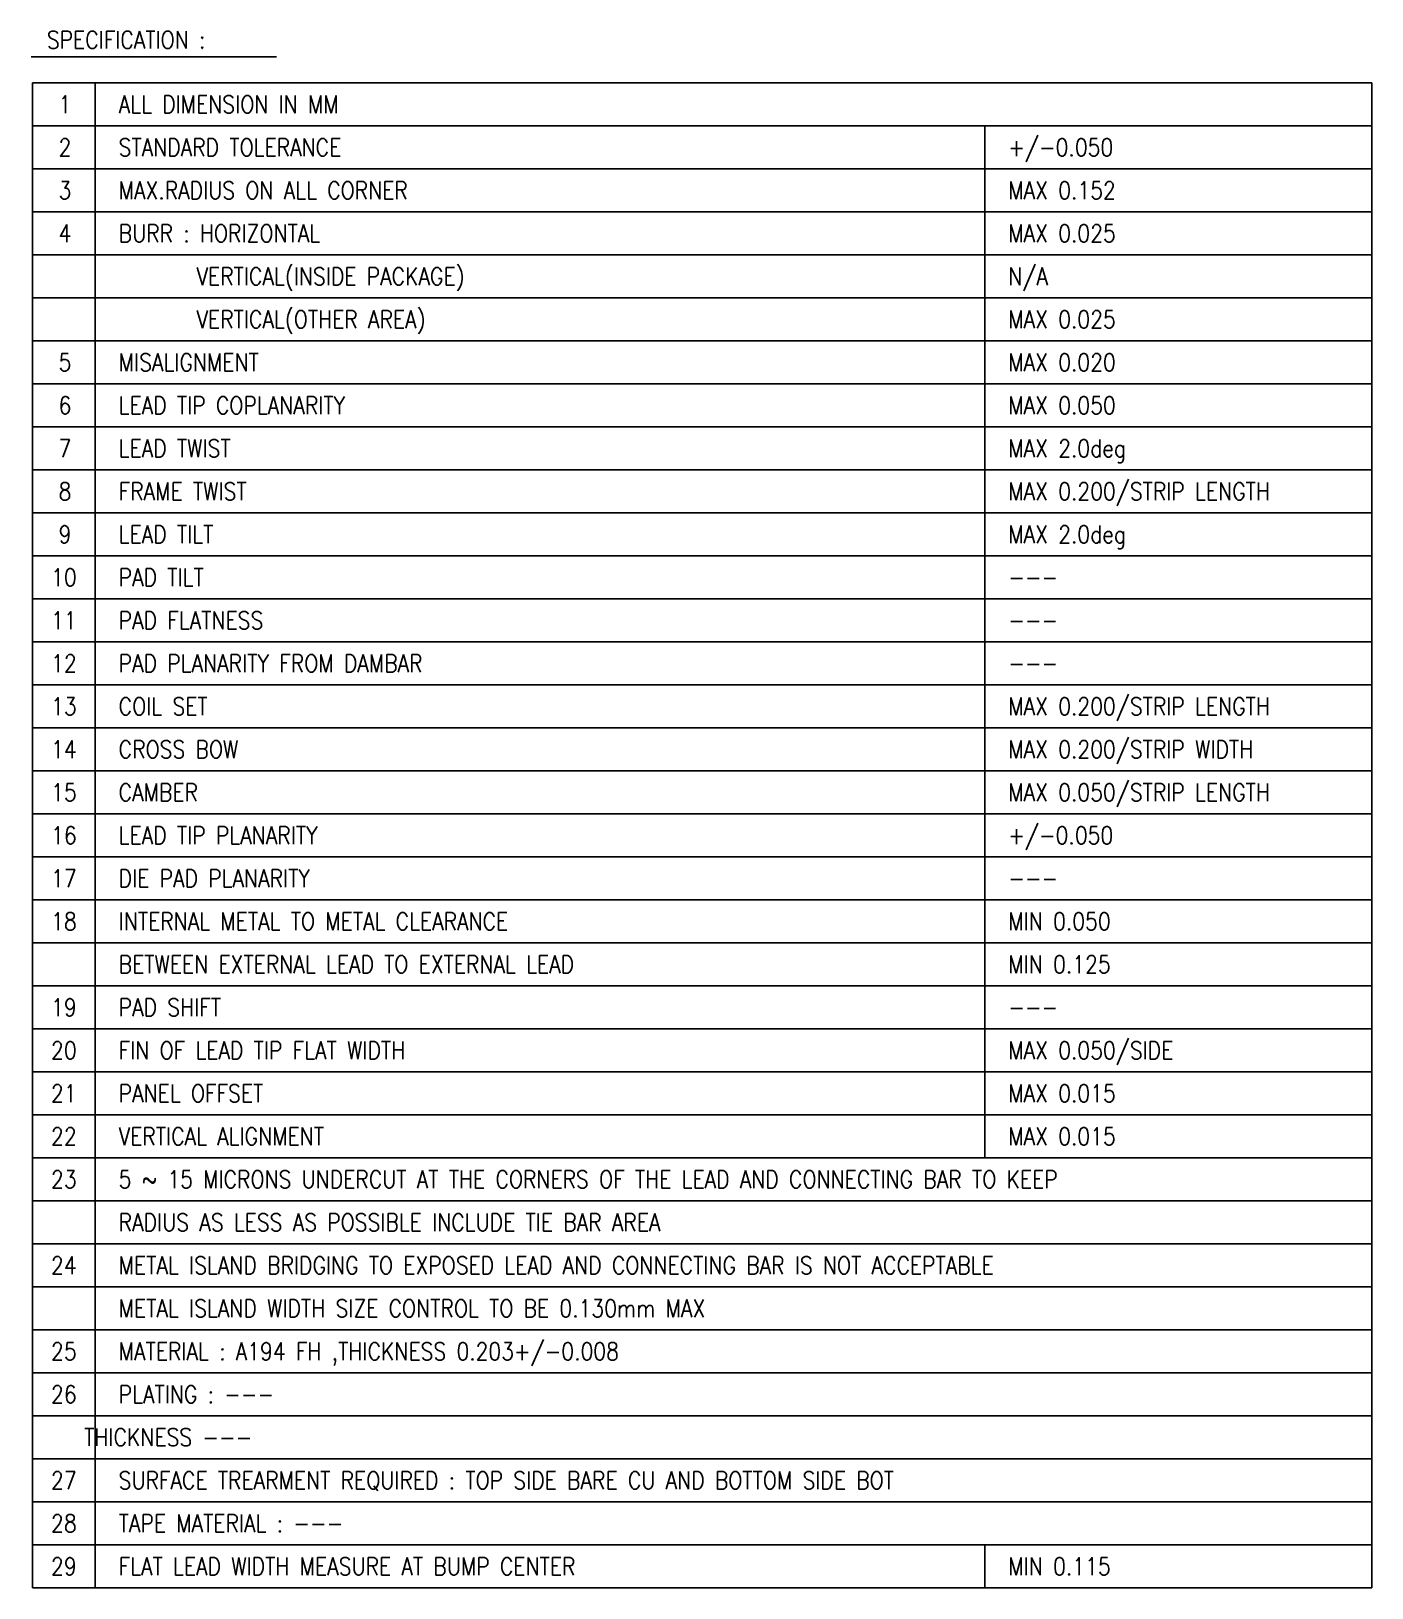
# Model space of a CAD drawing. Header units: millimetres. Extents: x 511.34 to 518.32, y 200.06 to 208.17.
import ezdxf

# ---------------------------------------------------------------- set-up
doc = ezdxf.new("R2010")
doc.units = ezdxf.units.MM
doc.layers.add('TEMPLATE', color=6, linetype='Continuous')
doc.styles.get("Standard").update_dxf_attribs({"font": 'ROMANS', "bigfont": 'EXTFONT2'})

msp = doc.modelspace()

# ---------------------------------------------------------------- linework, layer by layer
at = {"layer": 'TEMPLATE', "color": 7, "linetype": 'Continuous'}
for p, q in [((511.3371, 208.0319), (512.6144, 208.0319)), ((511.3449, 207.8968), (518.3156, 207.8968)), ((511.3449, 207.8968), (511.3449, 200.0618)), ((511.6712, 207.8968), (511.6712, 200.0618)), ((518.3156, 207.8968), (518.3156, 200.0618)), ((511.3449, 207.6729), (518.3156, 207.6729)), ((516.3016, 207.6729), (516.3016, 202.3004)), ((511.3449, 207.4491), (518.3156, 207.4491)), ((511.3449, 207.2252), (518.3156, 207.2252)), ((511.3449, 207.0014), (518.3156, 207.0014)), ((511.3449, 206.7775), (518.3156, 206.7775)), ((511.3449, 206.5536), (518.3156, 206.5536)), ((511.3449, 206.3298), (518.3156, 206.3298)), ((511.3449, 206.1059), (518.3156, 206.1059)), ((511.3449, 205.8821), (518.3156, 205.8821)), ((511.3449, 205.6582), (518.3156, 205.6582)), ((511.3449, 205.4344), (518.3156, 205.4344)), ((511.3449, 205.2105), (518.3156, 205.2105)), ((511.3449, 204.9866), (518.3156, 204.9866)), ((511.3449, 204.7628), (518.3156, 204.7628)), ((511.3449, 204.5389), (518.3156, 204.5389)), ((511.3449, 204.3151), (518.3156, 204.3151)), ((511.3449, 204.0912), (518.3156, 204.0912)), ((511.3449, 203.8674), (518.3156, 203.8674)), ((511.3449, 203.6435), (518.3156, 203.6435)), ((511.3449, 203.4196), (518.3156, 203.4196)), ((511.3449, 203.1958), (518.3156, 203.1958)), ((511.3449, 202.9719), (518.3156, 202.9719)), ((511.3449, 202.7481), (518.3156, 202.7481)), ((511.3449, 202.5242), (518.3156, 202.5242)), ((511.3449, 202.3004), (518.3156, 202.3004)), ((511.3449, 202.0765), (518.3156, 202.0765)), ((511.3449, 201.8527), (518.3156, 201.8527)), ((511.3449, 201.6288), (518.3156, 201.6288)), ((511.3449, 201.4049), (518.3156, 201.4049)), ((511.3449, 201.1811), (518.3156, 201.1811)), ((511.3449, 200.9572), (518.3156, 200.9572)), ((511.3449, 200.7334), (518.3156, 200.7334)), ((511.3449, 200.5095), (518.3156, 200.5095)), ((511.3449, 200.2857), (518.3156, 200.2857)), ((516.3016, 200.0618), (516.3016, 200.2857)), ((511.3449, 200.0618), (518.3156, 200.0618))]:
    msp.add_line(p, q, dxfattribs=at)

# ---------------------------------------------------------------- texts
at = {"layer": 'TEMPLATE', "color": 7, "width": 0.857143}
for s, height, p in [('SPECIFICATION :', 0.09063, (511.419, 208.0752)), ('1', 0.0906, (511.4796, 207.7395)), ('ALL DIMENSION IN MM', 0.09063, (511.793, 207.7395)), ('2', 0.0906, (511.4796, 207.5157)), ('STANDARD TOLERANCE', 0.09063, (511.793, 207.5157)), ('+/-0.050', 0.09063, (516.4234, 207.5157)), ('3', 0.0906, (511.4796, 207.2918)), ('MAX.RADIUS ON ALL CORNER', 0.09063, (511.793, 207.2918)), ('MAX 0.152', 0.09063, (516.4234, 207.2918)), ('4', 0.0906, (511.4796, 207.068)), ('BURR : HORIZONTAL', 0.09063, (511.793, 207.068)), ('MAX 0.025', 0.09063, (516.4234, 207.068)), ('       VERTICAL(INSIDE PACKAGE)', 0.09063, (511.793, 206.8441)), ('N/A', 0.09063, (516.4234, 206.8441)), ('       VERTICAL(OTHER AREA)', 0.09063, (511.793, 206.6203)), ('MAX 0.025', 0.09063, (516.4234, 206.6203)), ('5', 0.0906, (511.4796, 206.3964)), ('MISALIGNMENT', 0.09063, (511.793, 206.3964)), ('MAX 0.020', 0.09063, (516.4234, 206.3964)), ('6', 0.0906, (511.4796, 206.1725)), ('LEAD TIP COPLANARITY', 0.09063, (511.793, 206.1725)), ('MAX 0.050', 0.09063, (516.4234, 206.1725)), ('7', 0.0906, (511.4796, 205.9487)), ('LEAD TWIST', 0.09063, (511.793, 205.9487)), ('MAX 2.0deg', 0.09063, (516.4234, 205.9487)), ('8', 0.0906, (511.4796, 205.7248)), ('FRAME TWIST', 0.09063, (511.793, 205.7248)), ('9', 0.0906, (511.4796, 205.501)), ('LEAD TILT', 0.09063, (511.793, 205.501)), ('MAX 2.0deg', 0.09063, (516.4234, 205.501)), ('10', 0.09063, (511.4407, 205.2771)), ('PAD TILT', 0.09063, (511.793, 205.2771)), ('---', 0.09063, (516.4234, 205.2771)), ('11', 0.09063, (511.4407, 205.0533)), ('PAD FLATNESS', 0.09063, (511.793, 205.0533)), ('---', 0.09063, (516.4234, 205.0533)), ('12', 0.09063, (511.4407, 204.8294)), ('PAD PLANARITY FROM DAMBAR', 0.09063, (511.793, 204.8294)), ('---', 0.09063, (516.4234, 204.8294)), ('13', 0.09063, (511.4407, 204.6055)), ('COIL SET', 0.09063, (511.793, 204.6055)), ('14', 0.09063, (511.4407, 204.3817)), ('CROSS BOW', 0.09063, (511.793, 204.3817)), ('15', 0.09063, (511.4407, 204.1578)), ('CAMBER', 0.09063, (511.793, 204.1578)), ('MAX 0.050/STRIP LENGTH', 0.09063, (516.4234, 204.1578)), ('16', 0.09063, (511.4407, 203.934)), ('LEAD TIP PLANARITY', 0.09063, (511.793, 203.934)), ('+/-0.050', 0.09063, (516.4234, 203.934)), ('17', 0.09063, (511.4407, 203.7101)), ('DIE PAD PLANARITY', 0.09063, (511.793, 203.7101)), ('---', 0.09063, (516.4234, 203.7101)), ('18', 0.09063, (511.4407, 203.4863)), ('INTERNAL METAL TO METAL CLEARANCE', 0.09063, (511.793, 203.4863)), ('MIN 0.050', 0.09063, (516.4234, 203.4863)), ('BETWEEN EXTERNAL LEAD TO EXTERNAL LEAD', 0.09063, (511.793, 203.2624)), ('MIN 0.125', 0.09063, (516.4234, 203.2624)), ('19', 0.09063, (511.4407, 203.0385)), ('PAD SHIFT', 0.09063, (511.793, 203.0385)), ('---', 0.09063, (516.4234, 203.0385)), ('20', 0.09063, (511.4407, 202.8147)), ('FIN OF LEAD TIP FLAT WIDTH', 0.09063, (511.793, 202.8147)), ('MAX 0.050/SIDE', 0.09063, (516.4234, 202.8147)), ('21', 0.09063, (511.4407, 202.5908)), ('PANEL OFFSET', 0.09063, (511.793, 202.5908)), ('MAX 0.015', 0.09063, (516.4234, 202.5908)), ('22', 0.09063, (511.4407, 202.367)), ('VERTICAL ALIGNMENT', 0.09063, (511.793, 202.367)), ('MAX 0.015', 0.09063, (516.4234, 202.367)), ('23', 0.09063, (511.4407, 202.1431)), ('5 ~ 15 MICRONS UNDERCUT AT THE CORNERS OF THE LEAD AND CONNECTING BAR TO KEEP', 0.09063, (511.793, 202.1431)), ('RADIUS AS LESS AS POSSIBLE INCLUDE TIE BAR AREA', 0.09063, (511.793, 201.9193)), ('24', 0.09063, (511.4407, 201.6954)), ('METAL ISLAND BRIDGING TO EXPOSED LEAD AND CONNECTING BAR IS NOT ACCEPTABLE', 0.09063, (511.793, 201.6954)), ('METAL ISLAND WIDTH SIZE CONTROL TO BE 0.130mm MAX', 0.09063, (511.793, 201.4716)), ('25', 0.09063, (511.4407, 201.2477)), ('MATERIAL : A194 FH ,THICKNESS 0.203+/-0.008', 0.09063, (511.793, 201.2477)), ('26', 0.09063, (511.4407, 201.0238)), ('PLATING : ---', 0.09063, (511.793, 201.0238)), ('        THICKNESS ---', 0.09063, (511.1496, 200.8009)), ('27', 0.09063, (511.4407, 200.5761)), ('SURFACE TREARMENT REQUIRED : TOP SIDE BARE CU AND BOTTOM SIDE BOT', 0.09063, (511.793, 200.5761)), ('SURFACE TREARMENT REQUIRED : ', 0.09063, (511.793, 200.5761)), ('28', 0.09063, (511.4407, 200.3523)), ('TAPE MATERIAL : ---', 0.09063, (511.793, 200.3523)), ('29', 0.09063, (511.4407, 200.1284)), ('FLAT LEAD WIDTH MEASURE AT BUMP CENTER', 0.09063, (511.793, 200.1284)), ('MIN 0.115', 0.09063, (516.4234, 200.1284))]:
    msp.add_text(s, height=height, dxfattribs=at).set_placement(p)
at = {"layer": 'TEMPLATE', "color": 1, "width": 0.857143}
for s, p in [('MAX 0.200/STRIP LENGTH', (516.4234, 205.7248)), ('MAX 0.200/STRIP LENGTH', (516.4234, 204.6055)), ('MAX 0.200/STRIP WIDTH', (516.4234, 204.3817))]:
    msp.add_text(s, height=0.09063, dxfattribs=at).set_placement(p)

doc.saveas('drawing.dxf')
